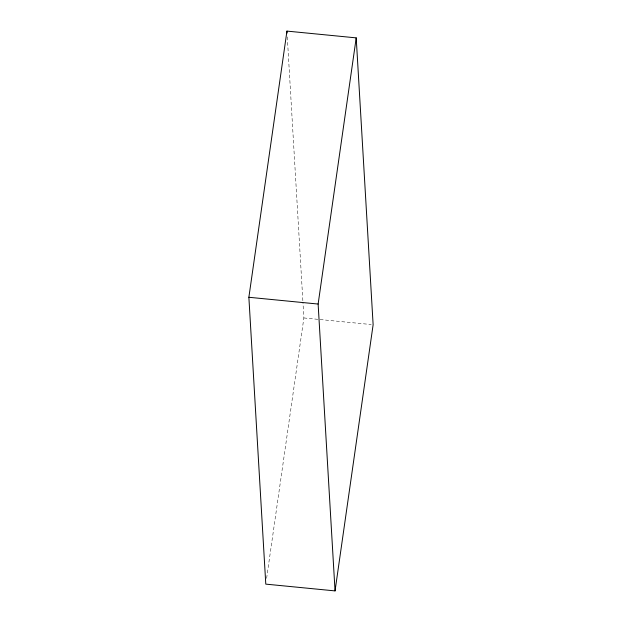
<?xml version="1.0" encoding="UTF-8"?>
<svg xmlns="http://www.w3.org/2000/svg" width="622" height="622" viewBox="0 0 622 622"><rect width="100%" height="100%" fill="white"/><g stroke="black" fill="none" stroke-linecap="round" stroke-linejoin="round"><path stroke-width="0.47" stroke-dasharray="3.11 2.33" d="M266.613 578.359L303.87 317.951L302.953 302.447M303.87 317.951L371.202 324.536M287.294 36.916L302.898 301.476"/><path stroke-width="0.93" d="M248.87 297.277L286.952 31.1L356.212 37.872L373.13 324.723L335.048 590.9L265.788 584.128L248.87 297.277L318.13 304.049L335.048 590.9M318.13 304.049L356.212 37.872M286.952 31.1L287.069 33.036"/></g></svg>
